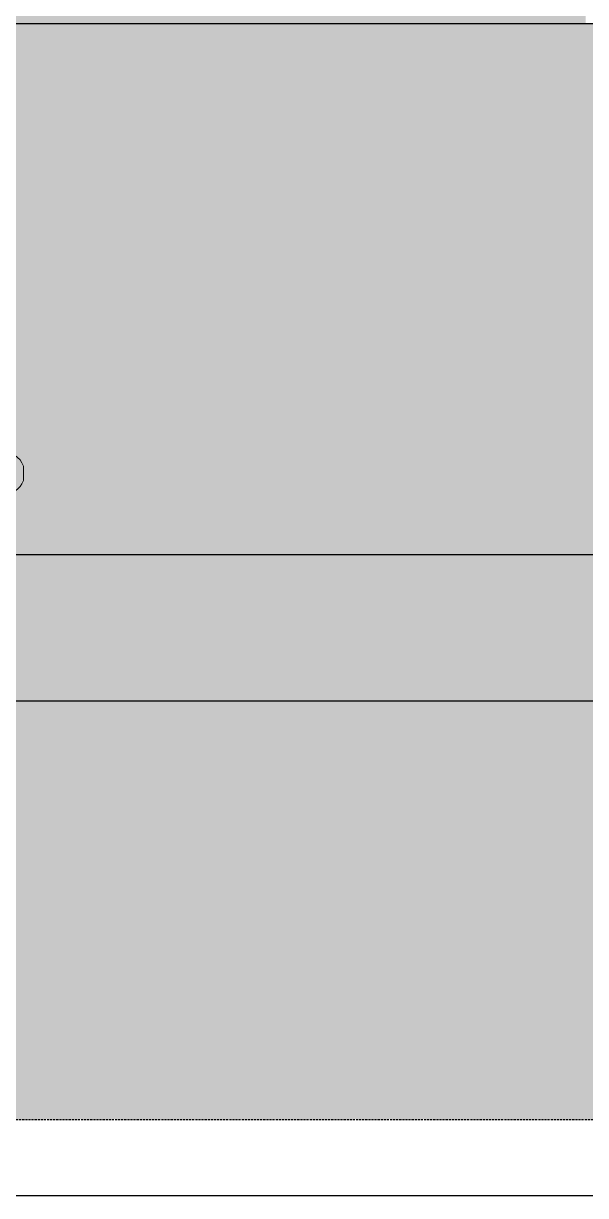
# Model space of a CAD drawing. Header units: centimetres. Extents: x 405564 to 502064, y 46284 to 60634.
# Drawn here: x 485481.5 to 485549.7, y 55890.3 to 56032.6 of the extents above; entities that cross this region are included whole.
import ezdxf

# ---------------------------------------------------------------- set-up
doc = ezdxf.new("R2010")
doc.units = ezdxf.units.CM
doc.linetypes.add('( Hidden )', pattern=[0.375, 0.25, -0.125])
doc.layers.get('0').update_dxf_attribs({"color": 8, "lineweight": 9})
doc.layers.add('0-KRCN-MİMARİ-220526', color=8, linetype='Continuous', lineweight=9)
doc.layers.add('Visible (ISO)', color=8, linetype='Continuous', lineweight=18)
doc.layers.add('AS_NOT_MIMARI', color=8, linetype='Continuous')
doc.layers.add('AS_TAV', color=8, linetype='Continuous')

# ---------------------------------------------------------------- blocks, each defined once
blk = doc.blocks.new('A$Cdfb98813')
h = blk.add_hatch()
h.set_pattern_fill('ANGLE', color=256)
h.set_pattern_definition([(0, (-482318.783, -59032.118), (0, 6.985), [5.08, -1.905]), (90, (-482318.783, -59032.118), (-6.985, 4e-16), [5.08, -1.905])])
h.paths.add_polyline_path([(2235.14, -683), (325.14, -683), (325.14, -933.01), (2235.14, -933.01)])
h.paths.add_polyline_path([(800, -700), (900, -700), (900, -800), (800, -800)], flags=16)
h.paths.add_polyline_path([(1700, -700), (1800, -700), (1800, -800), (1700, -800)], flags=16)
at = {"linetype": '( Hidden )'}
blk.add_lwpolyline([(2235.14, -683), (325.14, -683), (325.14, -933.01), (2235.14, -933.01)], close=True, dxfattribs=at)
blk.add_lwpolyline([(2235.14, -683), (325.14, -683), (325.14, -933.01), (2235.14, -933.01)], close=True, dxfattribs=at)
at = {"layer": 'AS_TAV'}
for points in [[(1253.08, -800), (1880, -800), (1880, -864.5), (1253.08, -864.5)], [(1880, -882.25), (621, -882.25), (621, -942.25), (1880, -942.25)]]:
    blk.add_lwpolyline(points, close=True, dxfattribs=at)
at = {"layer": 'Visible (ISO)'}
blk.add_line((1631.78, -853.73), (1631.78, -855.47), dxfattribs=at)
for start, end in [(19.5572, 94.4977), (265.5023, 340.4428)]:
    blk.add_arc((1629.33, -854.6), 2.6, start, end, dxfattribs=at)
blk = doc.blocks.new('A$C6A10306C')
at = {"layer": 'AS_NOT_MIMARI'}
blk.add_blockref('A$Cdfb98813', (13285.68, -3801.45), dxfattribs=at)

msp = doc.modelspace()

# ---------------------------------------------------------------- block references
at = {"layer": '0-KRCN-MİMARİ-220526'}
msp.add_blockref('A$C6A10306C', (470564.07, 60634.02), dxfattribs=at)

doc.saveas('drawing.dxf')
